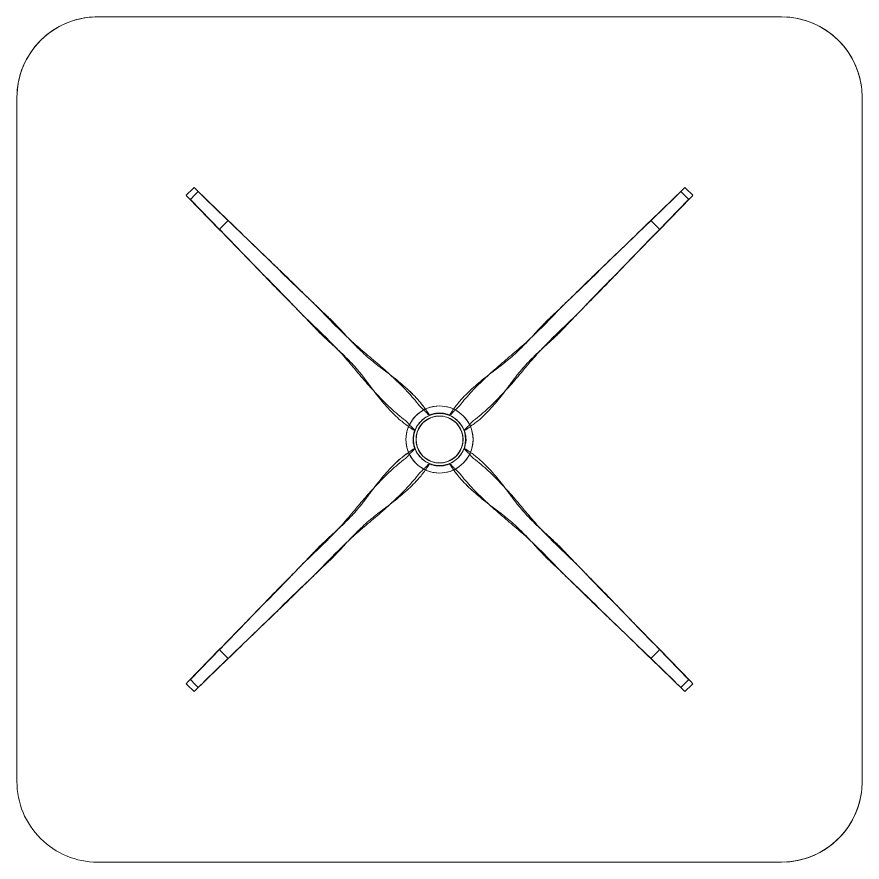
# Model space of a CAD drawing. Header units: inches. Extents: x -326 to 986, y -79 to 1436.
# Drawn here: x 91.11 to 122.61, y 1033.08 to 1064.58 of the extents above; entities that cross this region are included whole.
import ezdxf

# ---------------------------------------------------------------- set-up
doc = ezdxf.new("R2010")
doc.units = ezdxf.units.IN
doc.header["$LTSCALE"] = 48
doc.header["$MEASUREMENT"] = 0
doc.layers.add('I-FURN', color=47, linetype='Continuous', lineweight=9)

# ---------------------------------------------------------------- blocks, each defined once
blk = doc.blocks.new('HighTower_FourResting_Square - 20_-7059578-Level XX  POWER _ SIGNAL NEW')
at = {"layer": 'I-FURN'}
for p, q in [((18.189, 19.473), (-7.311, 19.473)), ((-7.311, 19.473), (18.189, 19.473)), ((-10.311, 16.473), (-10.311, -9.027)), ((-10.311, -9.027), (-10.311, 16.473)), ((21.189, -9.027), (21.189, 16.473)), ((21.189, 16.473), (21.189, -9.027)), ((-3.709, 13.118), (-3.63, 13.042)), ((-3.63, 13.042), (-2.434, 11.888)), ((13.312, 11.888), (14.509, 13.042)), ((14.509, 13.042), (14.588, 13.118)), ((-3.927, 12.744), (-4.003, 12.823)), ((-2.769, 11.551), (-3.927, 12.744)), ((14.805, 12.744), (13.648, 11.551)), ((14.882, 12.823), (14.805, 12.744)), ((5.054, 4.626), (5.066, 4.635)), ((5.812, 4.635), (5.825, 4.626)), ((4.521, 4.071), (4.513, 4.058)), ((6.366, 4.058), (6.358, 4.071)), ((4.521, 3.374), (4.513, 3.387)), ((6.366, 3.387), (6.358, 3.374)), ((5.054, 2.82), (5.066, 2.811)), ((5.813, 2.811), (5.825, 2.82)), ((-3.927, -5.299), (-2.769, -4.105)), ((13.648, -4.105), (14.805, -5.299)), ((-2.434, -4.442), (-3.63, -5.597)), ((14.509, -5.597), (13.312, -4.442)), ((-4.003, -5.377), (-3.927, -5.299)), ((14.805, -5.299), (14.882, -5.377)), ((-3.63, -5.597), (-3.709, -5.673)), ((14.588, -5.673), (14.509, -5.597)), ((-7.311, -12.027), (18.189, -12.027)), ((18.189, -12.027), (-7.311, -12.027))]:
    blk.add_line(p, q, dxfattribs=at)
at = {"layer": 'I-FURN', "flags": 128}
for points in [[(-3.551, 12.961), (-3.63, 13.04), (-3.709, 13.118)], [(14.588, 13.118), (14.509, 13.04), (14.43, 12.961)], [(-4.003, 12.823), (-3.924, 12.744), (-3.845, 12.666)], [(14.724, 12.666), (14.803, 12.744), (14.882, 12.823)], [(-3.845, -5.22), (-3.924, -5.299), (-4.003, -5.377)], [(14.882, -5.377), (14.803, -5.299), (14.724, -5.22)], [(-3.709, -5.673), (-3.63, -5.594), (-3.551, -5.515)], [(14.43, -5.515), (14.509, -5.594), (14.588, -5.673)]]:
    blk.add_lwpolyline(points, dxfattribs=at)
at = {"layer": 'I-FURN'}
for centre, radius, start, end in [((-7.311, 16.473), 3, 90, 180), ((-7.311, 16.473), 3, 90, 150), ((18.189, 16.473), 3, 360, 90), ((18.189, 16.473), 3, 360, 90), ((-7.311, 16.473), 3, 150, 165), ((-7.311, 16.473), 3, 165, 180), ((5.439, 3.723), 13.114, 134.237, 136.0565), ((5.439, 3.723), 12.891, 134.222, 136.0741), ((5.439, 3.723), 12.891, 43.9259, 45.778), ((5.439, 3.723), 13.114, 43.9435, 45.763), ((5.439, 3.723), 11.342, 135.1585, 136.3306), ((5.439, 3.723), 11.342, 133.9866, 135.1585), ((5.439, 3.723), 11.342, 43.6694, 46.0134), ((5.439, 3.723), 1.25, 90, 234), ((5.439, 3.723), 1.25, 90, 162), ((5.439, 3.723), 1.25, 54, 90), ((5.439, 3.723), 1.25, 270, 90), ((5.439, 3.723), 1.25, 18, 54), ((5.439, 3.723), 0.973, 90, 162), ((5.439, 3.723), 0.875, 90, 198), ((5.439, 3.723), 0.875, 126, 198), ((5.439, 3.723), 0.875, 90, 162), ((5.439, 3.723), 0.875, 126, 162), ((5.439, 3.723), 0.875, 90, 126), ((5.439, 3.723), 0.875, 90, 126), ((5.439, 3.723), 0.973, 54, 90), ((5.439, 3.723), 0.875, 54, 90), ((5.439, 3.723), 0.875, 18, 90), ((5.439, 3.723), 0.875, 18, 90), ((5.439, 3.723), 0.875, 270, 90), ((5.439, 3.723), 0.875, 342, 54), ((5.439, 3.723), 0.973, 18, 54), ((5.439, 3.723), 1.25, 162, 234), ((5.439, 3.723), 1.25, 342, 18), ((5.439, 3.723), 0.973, 162, 198), ((5.439, 3.723), 0.875, 162, 198), ((5.439, 3.723), 0.875, 162, 198), ((5.439, 3.723), 0.875, 342, 18), ((5.439, 3.723), 0.875, 342, 18), ((5.439, 3.723), 0.973, 342, 18), ((5.439, 3.723), 0.973, 198, 234), ((5.439, 3.723), 0.875, 198, 234), ((5.439, 3.723), 0.875, 198, 234), ((5.439, 3.723), 0.875, 198, 234), ((5.439, 3.723), 0.875, 198, 234), ((5.439, 3.723), 0.875, 270, 342), ((5.439, 3.723), 1.25, 270, 342), ((5.439, 3.723), 0.875, 306, 342), ((5.439, 3.723), 0.875, 306, 342), ((5.439, 3.723), 0.973, 306, 342), ((5.439, 3.723), 0.973, 234, 270), ((5.439, 3.723), 0.875, 234, 270), ((5.439, 3.723), 0.875, 234, 270), ((5.439, 3.723), 0.875, 234, 270), ((5.439, 3.723), 0.875, 234, 270), ((5.439, 3.723), 0.875, 270, 306), ((5.439, 3.723), 0.875, 270, 306), ((5.439, 3.723), 0.973, 270, 306), ((5.439, 3.723), 1.25, 234, 270), ((5.439, 3.723), 1.25, 234, 270), ((5.439, 3.723), 11.342, 223.6699, 226.0134), ((5.439, 3.723), 11.342, 313.9866, 316.3301), ((5.439, 3.723), 12.891, 223.926, 225.7779), ((5.439, 3.723), 12.891, 314.2221, 316.074), ((5.439, 3.723), 13.114, 223.9434, 225.7632), ((5.439, 3.723), 13.114, 314.2368, 316.0566), ((-7.311, -9.027), 3, 180, 270), ((-7.311, -9.027), 3, 180, 270), ((18.189, -9.027), 3, 270, 360), ((18.189, -9.027), 3, 270, 360)]:
    blk.add_arc(centre, radius, start, end, dxfattribs=at)
for points, knots in [([(4.697, 4.976), (4.551, 5.163), (4.239, 5.524), (3.727, 6.029), (3.277, 6.428), (2.911, 6.741), (2.634, 6.973), (2.361, 7.208), (2.006, 7.529), (1.578, 7.947), (1.164, 8.378), (0.872, 8.677), (0.703, 8.846), (0.573, 8.97), (0.443, 9.093), (0.27, 9.259), (-0.032, 9.549), (-0.461, 9.965), (-0.973, 10.467), (-1.66, 11.132), (-2.524, 11.96), (-3.21, 12.626), (-3.551, 12.961)], [0, 0, 0, 0, 0.0625, 0.125, 0.1875, 0.21875, 0.25, 0.28125, 0.3125, 0.375, 0.4375, 0.46875, 0.484375, 0.5, 0.515625, 0.53125, 0.5625, 0.625, 0.6875, 0.75, 0.875, 1, 1, 1, 1]), ([(14.43, 12.961), (14.089, 12.626), (13.403, 11.96), (12.539, 11.132), (11.852, 10.467), (11.34, 9.965), (10.911, 9.549), (10.609, 9.259), (10.436, 9.093), (10.306, 8.97), (10.176, 8.846), (10.007, 8.677), (9.715, 8.378), (9.301, 7.947), (8.873, 7.529), (8.518, 7.208), (8.244, 6.973), (7.968, 6.741), (7.602, 6.428), (7.152, 6.029), (6.64, 5.524), (6.327, 5.163), (6.182, 4.976)], [0, 0, 0, 0, 0.125, 0.25, 0.3125, 0.375, 0.4375, 0.46875, 0.484375, 0.5, 0.515625, 0.53125, 0.5625, 0.625, 0.6875, 0.71875, 0.75, 0.78125, 0.8125, 0.875, 0.9375, 1, 1, 1, 1]), ([(-3.845, 12.666), (-3.509, 12.325), (-2.84, 11.64), (-2.011, 10.778), (-1.343, 10.092), (-0.839, 9.581), (-0.421, 9.153), (-0.13, 8.851), (0.035, 8.678), (0.159, 8.548), (0.284, 8.419), (0.453, 8.25), (0.754, 7.959), (1.188, 7.548), (1.607, 7.121), (1.929, 6.765), (2.163, 6.491), (2.394, 6.212), (2.706, 5.845), (3.106, 5.393), (3.614, 4.882), (3.977, 4.574), (4.167, 4.431)], [0, 0, 0, 0, 0.125, 0.25, 0.3125, 0.375, 0.4375, 0.46875, 0.484375, 0.5, 0.515625, 0.53125, 0.5625, 0.625, 0.6875, 0.71875, 0.75, 0.78125, 0.8125, 0.875, 0.9375, 1, 1, 1, 1]), ([(6.712, 4.431), (6.901, 4.574), (7.265, 4.882), (7.773, 5.393), (8.172, 5.845), (8.485, 6.212), (8.716, 6.491), (8.95, 6.765), (9.272, 7.121), (9.691, 7.548), (10.124, 7.959), (10.426, 8.25), (10.595, 8.419), (10.72, 8.548), (10.843, 8.678), (11.009, 8.851), (11.3, 9.153), (11.718, 9.581), (12.221, 10.092), (12.889, 10.778), (13.719, 11.64), (14.388, 12.325), (14.724, 12.666)], [0, 0, 0, 0, 0.0625, 0.125, 0.1875, 0.21875, 0.25, 0.28125, 0.3125, 0.375, 0.4375, 0.46875, 0.484375, 0.5, 0.515625, 0.53125, 0.5625, 0.625, 0.6875, 0.75, 0.875, 1, 1, 1, 1]), ([(-2.434, 11.888), (-2.124, 11.583), (-1.656, 11.129), (-1.03, 10.526), (-0.558, 10.076), (-0.09, 9.622), (0.297, 9.241), (0.609, 8.938), (0.843, 8.711), (1.04, 8.524), (1.197, 8.374), (1.317, 8.262), (1.434, 8.149), (1.586, 7.994), (1.771, 7.795), (1.991, 7.554), (2.288, 7.237), (2.599, 6.933), (2.89, 6.685), (3.061, 6.548), (3.192, 6.448), (3.324, 6.348), (3.5, 6.215), (3.806, 5.978), (4.23, 5.625), (4.639, 5.216), (4.859, 4.938), (4.939, 4.826)], [0, 0, 0, 0, 0.125, 0.1875, 0.25, 0.3125, 0.375, 0.40625, 0.4375, 0.46875, 0.484375, 0.5, 0.515625, 0.53125, 0.5625, 0.59375, 0.625, 0.6875, 0.71875, 0.734375, 0.75, 0.765625, 0.78125, 0.8125, 0.875, 0.9375, 0.9775871, 0.9775871, 0.9775871, 0.9775871]), ([(5.94, 4.826), (6.019, 4.938), (6.24, 5.216), (6.648, 5.625), (7.073, 5.978), (7.379, 6.215), (7.555, 6.348), (7.687, 6.448), (7.818, 6.548), (7.989, 6.685), (8.279, 6.933), (8.59, 7.237), (8.888, 7.554), (9.108, 7.795), (9.293, 7.994), (9.445, 8.149), (9.562, 8.262), (9.681, 8.374), (9.839, 8.524), (10.035, 8.711), (10.27, 8.938), (10.581, 9.241), (10.969, 9.622), (11.437, 10.076), (11.908, 10.526), (12.535, 11.129), (13.003, 11.583), (13.312, 11.888)], [0.0224129, 0.0224129, 0.0224129, 0.0224129, 0.0625, 0.125, 0.1875, 0.21875, 0.234375, 0.25, 0.265625, 0.28125, 0.3125, 0.375, 0.40625, 0.4375, 0.46875, 0.484375, 0.5, 0.515625, 0.53125, 0.5625, 0.59375, 0.625, 0.6875, 0.75, 0.8125, 0.875, 1, 1, 1, 1]), ([(-0.949, 9.678), (-1.101, 9.834), (-1.402, 10.148), (-2.007, 10.774), (-2.463, 11.241), (-2.769, 11.551)], [0.75, 0.75, 0.75, 0.75, 0.8125, 0.875, 1, 1, 1, 1]), ([(13.648, 11.551), (13.342, 11.241), (12.886, 10.774), (12.281, 10.148), (11.829, 9.677), (11.373, 9.21), (10.99, 8.823), (10.686, 8.512), (10.459, 8.278), (10.27, 8.081), (10.139, 7.943), (10.064, 7.864), (10.008, 7.805), (9.951, 7.746), (9.875, 7.668), (9.738, 7.536), (9.537, 7.352), (9.295, 7.133), (8.975, 6.838), (8.67, 6.527), (8.422, 6.236), (8.286, 6.063), (8.186, 5.931), (8.087, 5.797), (7.954, 5.62), (7.719, 5.311), (7.366, 4.883), (6.956, 4.478), (6.679, 4.263), (6.569, 4.188)], [0, 0, 0, 0, 0.125, 0.1875, 0.25, 0.3125, 0.375, 0.40625, 0.4375, 0.46875, 0.484375, 0.4921875, 0.5, 0.5078125, 0.515625, 0.53125, 0.5625, 0.59375, 0.625, 0.6875, 0.71875, 0.734375, 0.75, 0.765625, 0.78125, 0.8125, 0.875, 0.9375, 0.9764675, 0.9764675, 0.9764675, 0.9764675]), ([(2.676, 5.953), (2.649, 5.99), (2.587, 6.07), (2.457, 6.236), (2.209, 6.527), (1.904, 6.838), (1.584, 7.133), (1.341, 7.352), (1.141, 7.536), (1.004, 7.668), (0.927, 7.746), (0.871, 7.805), (0.815, 7.864), (0.74, 7.943), (0.609, 8.081), (0.42, 8.278), (0.193, 8.512), (-0.112, 8.823), (-0.494, 9.21), (-0.798, 9.521), (-0.949, 9.678)], [0.2525898, 0.2525898, 0.2525898, 0.2525898, 0.265625, 0.28125, 0.3125, 0.375, 0.40625, 0.4375, 0.46875, 0.484375, 0.4921875, 0.5, 0.5078125, 0.515625, 0.53125, 0.5625, 0.59375, 0.625, 0.6875, 0.75, 0.75, 0.75, 0.75]), ([(4.31, 4.188), (4.2, 4.263), (3.922, 4.478), (3.513, 4.883), (3.16, 5.311), (2.924, 5.62), (2.792, 5.797), (2.726, 5.886), (2.693, 5.931)], [0.0235325, 0.0235325, 0.0235325, 0.0235325, 0.0625, 0.125, 0.1875, 0.21875, 0.234375, 0.25, 0.25, 0.25, 0.25]), ([(4.886, 4.793), (4.873, 4.805), (4.845, 4.833), (4.783, 4.892), (4.732, 4.942), (4.697, 4.976)], [0.6096405, 0.6096405, 0.6096405, 0.6096405, 0.7, 0.8, 1, 1, 1, 1]), ([(4.963, 4.717), (4.958, 4.722), (4.948, 4.732), (4.93, 4.749), (4.911, 4.768), (4.897, 4.782), (4.89, 4.789)], [0.4088097, 0.4088097, 0.4088097, 0.4088097, 0.45, 0.5, 0.55, 0.6, 0.6, 0.6, 0.6]), ([(6.182, 4.976), (6.146, 4.942), (6.095, 4.892), (6.034, 4.833), (6.006, 4.805), (5.993, 4.793)], [0, 0, 0, 0, 0.2, 0.3, 0.3903595, 0.3903595, 0.3903595, 0.3903595]), ([(4.167, 4.431), (4.201, 4.396), (4.251, 4.345), (4.31, 4.283), (4.337, 4.256), (4.349, 4.244)], [0, 0, 0, 0, 0.2, 0.3, 0.3848505, 0.3848505, 0.3848505, 0.3848505]), ([(5.022, 4.659), (5.015, 4.666), (5.002, 4.679), (4.982, 4.698), (4.971, 4.709), (4.966, 4.714)], [0.2, 0.2, 0.2, 0.2, 0.3, 0.35, 0.4, 0.4, 0.4, 0.4]), ([(5.913, 4.714), (5.907, 4.709), (5.897, 4.698), (5.877, 4.679), (5.863, 4.665), (5.857, 4.659)], [0.6, 0.6, 0.6, 0.6, 0.65, 0.7, 0.8, 0.8, 0.8, 0.8]), ([(6.53, 4.244), (6.541, 4.256), (6.568, 4.283), (6.628, 4.345), (6.678, 4.396), (6.712, 4.431)], [0.6151495, 0.6151495, 0.6151495, 0.6151495, 0.7, 0.8, 1, 1, 1, 1]), ([(4.356, 4.237), (4.37, 4.223), (4.389, 4.203), (4.414, 4.178), (4.425, 4.166), (4.431, 4.161)], [0.4, 0.4, 0.4, 0.4, 0.5, 0.55, 0.6, 0.6, 0.6, 0.6]), ([(4.431, 4.161), (4.437, 4.155), (4.447, 4.144), (4.467, 4.124), (4.497, 4.094), (4.514, 4.078), (4.521, 4.071)], [0.6, 0.6, 0.6, 0.6, 0.65, 0.7, 0.8, 1, 1, 1, 1]), ([(6.391, 4.104), (6.399, 4.111), (6.412, 4.124), (6.431, 4.144), (6.442, 4.155), (6.448, 4.161)], [0.2, 0.2, 0.2, 0.2, 0.3, 0.35, 0.4, 0.4, 0.4, 0.4]), ([(6.448, 4.161), (6.453, 4.166), (6.465, 4.178), (6.489, 4.203), (6.509, 4.223), (6.523, 4.237)], [0.4, 0.4, 0.4, 0.4, 0.45, 0.5, 0.6, 0.6, 0.6, 0.6]), ([(2.693, 1.515), (2.726, 1.559), (2.792, 1.649), (2.924, 1.826), (3.16, 2.135), (3.514, 2.561), (3.92, 2.973), (4.203, 3.175), (4.313, 3.251)], [0.75, 0.75, 0.75, 0.75, 0.765625, 0.78125, 0.8125, 0.875, 0.9375, 0.9764687, 0.9764687, 0.9764687, 0.9764687]), ([(4.349, 3.202), (4.337, 3.19), (4.31, 3.162), (4.251, 3.101), (4.201, 3.05), (4.167, 3.015)], [0.6151384, 0.6151384, 0.6151384, 0.6151384, 0.7, 0.8, 1, 1, 1, 1]), ([(4.488, 3.342), (4.48, 3.334), (4.467, 3.321), (4.448, 3.301), (4.431, 3.285), (4.414, 3.268), (4.39, 3.243), (4.37, 3.222), (4.356, 3.208)], [0.2, 0.2, 0.2, 0.2, 0.3, 0.35, 0.4, 0.45, 0.5, 0.6, 0.6, 0.6, 0.6]), ([(6.448, 3.285), (6.442, 3.29), (6.431, 3.301), (6.411, 3.321), (6.381, 3.351), (6.364, 3.367), (6.358, 3.374)], [0.6, 0.6, 0.6, 0.6, 0.65, 0.7, 0.8, 1, 1, 1, 1]), ([(6.523, 3.208), (6.509, 3.222), (6.489, 3.243), (6.465, 3.268), (6.453, 3.279), (6.448, 3.285)], [0.4, 0.4, 0.4, 0.4, 0.5, 0.55, 0.6, 0.6, 0.6, 0.6]), ([(6.712, 3.015), (6.678, 3.05), (6.628, 3.101), (6.568, 3.162), (6.541, 3.19), (6.529, 3.202)], [0, 0, 0, 0, 0.2, 0.3, 0.3848616, 0.3848616, 0.3848616, 0.3848616]), ([(6.569, 3.258), (6.679, 3.182), (6.956, 2.968), (7.366, 2.563), (7.719, 2.135), (7.954, 1.826), (8.087, 1.649), (8.186, 1.515), (8.286, 1.382), (8.422, 1.21), (8.67, 0.918), (8.975, 0.608), (9.295, 0.312), (9.537, 0.094), (9.738, -0.09), (9.875, -0.222), (9.951, -0.3), (10.008, -0.359), (10.064, -0.418), (10.139, -0.497), (10.27, -0.635), (10.459, -0.832), (10.686, -1.066), (10.99, -1.377), (11.373, -1.764), (11.829, -2.231), (12.281, -2.702), (12.886, -3.328), (13.342, -3.796), (13.648, -4.105)], [0.0235313, 0.0235313, 0.0235313, 0.0235313, 0.0625, 0.125, 0.1875, 0.21875, 0.234375, 0.25, 0.265625, 0.28125, 0.3125, 0.375, 0.40625, 0.4375, 0.46875, 0.484375, 0.4921875, 0.5, 0.5078125, 0.515625, 0.53125, 0.5625, 0.59375, 0.625, 0.6875, 0.75, 0.8125, 0.875, 1, 1, 1, 1]), ([(4.167, 3.015), (3.978, 2.872), (3.614, 2.563), (3.106, 2.052), (2.706, 1.601), (2.394, 1.233), (2.163, 0.955), (1.929, 0.68), (1.607, 0.325), (1.188, -0.102), (0.754, -0.514), (0.453, -0.804), (0.284, -0.973), (0.159, -1.102), (0.036, -1.233), (-0.13, -1.405), (-0.421, -1.707), (-0.839, -2.135), (-1.342, -2.647), (-2.01, -3.332), (-2.84, -4.195), (-3.509, -4.879), (-3.845, -5.22)], [0, 0, 0, 0, 0.0625, 0.125, 0.1875, 0.21875, 0.25, 0.28125, 0.3125, 0.375, 0.4375, 0.46875, 0.484375, 0.5, 0.515625, 0.53125, 0.5625, 0.625, 0.6875, 0.75, 0.875, 1, 1, 1, 1]), ([(14.724, -5.22), (14.388, -4.879), (13.719, -4.195), (12.889, -3.332), (12.221, -2.647), (11.718, -2.135), (11.3, -1.707), (11.009, -1.405), (10.843, -1.233), (10.72, -1.102), (10.595, -0.973), (10.425, -0.804), (10.124, -0.514), (9.691, -0.102), (9.272, 0.325), (8.95, 0.68), (8.716, 0.955), (8.485, 1.233), (8.172, 1.601), (7.773, 2.052), (7.265, 2.563), (6.901, 2.872), (6.712, 3.015)], [0, 0, 0, 0, 0.125, 0.25, 0.3125, 0.375, 0.4375, 0.46875, 0.484375, 0.5, 0.515625, 0.53125, 0.5625, 0.625, 0.6875, 0.71875, 0.75, 0.78125, 0.8125, 0.875, 0.9375, 1, 1, 1, 1]), ([(4.939, 2.62), (4.859, 2.508), (4.639, 2.23), (4.23, 1.821), (3.806, 1.468), (3.5, 1.231), (3.324, 1.098), (3.192, 0.998), (3.061, 0.898), (2.89, 0.761), (2.599, 0.513), (2.288, 0.209), (1.991, -0.108), (1.771, -0.349), (1.586, -0.548), (1.434, -0.703), (1.317, -0.817), (1.197, -0.928), (1.04, -1.078), (0.843, -1.266), (0.609, -1.492), (0.297, -1.795), (-0.09, -2.176), (-0.558, -2.63), (-1.029, -3.08), (-1.656, -3.683), (-2.124, -4.137), (-2.434, -4.442)], [0.0224157, 0.0224157, 0.0224157, 0.0224157, 0.0625, 0.125, 0.1875, 0.21875, 0.234375, 0.25, 0.265625, 0.28125, 0.3125, 0.375, 0.40625, 0.4375, 0.46875, 0.484375, 0.5, 0.515625, 0.53125, 0.5625, 0.59375, 0.625, 0.6875, 0.75, 0.8125, 0.875, 1, 1, 1, 1]), ([(4.697, 2.47), (4.732, 2.504), (4.783, 2.554), (4.845, 2.613), (4.873, 2.641), (4.886, 2.653)], [0, 0, 0, 0, 0.2, 0.3, 0.3902155, 0.3902155, 0.3902155, 0.3902155]), ([(4.89, 2.657), (4.897, 2.664), (4.91, 2.678), (4.93, 2.697), (4.948, 2.714), (4.958, 2.724), (4.963, 2.729)], [0.4, 0.4, 0.4, 0.4, 0.45, 0.5, 0.55, 0.5917722, 0.5917722, 0.5917722, 0.5917722]), ([(4.966, 2.732), (4.971, 2.737), (4.982, 2.748), (5.002, 2.767), (5.031, 2.797), (5.047, 2.813), (5.054, 2.82)], [0.6, 0.6, 0.6, 0.6, 0.65, 0.7, 0.8, 1, 1, 1, 1]), ([(5.857, 2.787), (5.864, 2.78), (5.877, 2.767), (5.897, 2.748), (5.908, 2.737), (5.913, 2.732)], [0.2, 0.2, 0.2, 0.2, 0.3, 0.35, 0.4, 0.4, 0.4, 0.4]), ([(13.312, -4.442), (13.003, -4.137), (12.535, -3.683), (11.908, -3.08), (11.437, -2.63), (10.969, -2.176), (10.581, -1.795), (10.27, -1.492), (10.035, -1.266), (9.839, -1.078), (9.681, -0.928), (9.562, -0.817), (9.445, -0.703), (9.293, -0.548), (9.108, -0.349), (8.888, -0.108), (8.59, 0.209), (8.279, 0.513), (7.989, 0.761), (7.818, 0.898), (7.687, 0.998), (7.555, 1.098), (7.379, 1.231), (7.073, 1.468), (6.649, 1.821), (6.24, 2.23), (6.019, 2.508), (5.94, 2.62)], [0, 0, 0, 0, 0.125, 0.1875, 0.25, 0.3125, 0.375, 0.40625, 0.4375, 0.46875, 0.484375, 0.5, 0.515625, 0.53125, 0.5625, 0.59375, 0.625, 0.6875, 0.71875, 0.734375, 0.75, 0.765625, 0.78125, 0.8125, 0.875, 0.9375, 0.9775843, 0.9775843, 0.9775843, 0.9775843]), ([(5.993, 2.653), (6.006, 2.641), (6.034, 2.613), (6.096, 2.554), (6.147, 2.504), (6.182, 2.47)], [0.6097845, 0.6097845, 0.6097845, 0.6097845, 0.7, 0.8, 1, 1, 1, 1]), ([(-3.551, -5.515), (-3.21, -5.18), (-2.524, -4.514), (-1.66, -3.687), (-0.974, -3.021), (-0.461, -2.519), (-0.032, -2.103), (0.27, -1.813), (0.443, -1.648), (0.573, -1.524), (0.702, -1.4), (0.872, -1.231), (1.164, -0.932), (1.578, -0.501), (2.006, -0.083), (2.361, 0.238), (2.634, 0.473), (2.911, 0.705), (3.277, 1.017), (3.727, 1.417), (4.239, 1.922), (4.551, 2.283), (4.697, 2.47)], [0, 0, 0, 0, 0.125, 0.25, 0.3125, 0.375, 0.4375, 0.46875, 0.484375, 0.5, 0.515625, 0.53125, 0.5625, 0.625, 0.6875, 0.71875, 0.75, 0.78125, 0.8125, 0.875, 0.9375, 1, 1, 1, 1]), ([(6.182, 2.47), (6.328, 2.283), (6.64, 1.922), (7.152, 1.417), (7.602, 1.017), (7.968, 0.705), (8.245, 0.473), (8.518, 0.238), (8.873, -0.083), (9.301, -0.501), (9.715, -0.932), (10.007, -1.231), (10.176, -1.4), (10.306, -1.524), (10.436, -1.648), (10.609, -1.813), (10.911, -2.103), (11.34, -2.519), (11.852, -3.021), (12.539, -3.687), (13.403, -4.514), (14.089, -5.18), (14.43, -5.515)], [0, 0, 0, 0, 0.0625, 0.125, 0.1875, 0.21875, 0.25, 0.28125, 0.3125, 0.375, 0.4375, 0.46875, 0.484375, 0.5, 0.515625, 0.53125, 0.5625, 0.625, 0.6875, 0.75, 0.875, 1, 1, 1, 1]), ([(0.871, -0.359), (0.89, -0.339), (0.927, -0.3), (1.004, -0.222), (1.141, -0.09), (1.341, 0.094), (1.584, 0.312), (1.904, 0.608), (2.209, 0.918), (2.457, 1.21), (2.588, 1.375), (2.649, 1.456), (2.676, 1.493)], [0.5, 0.5, 0.5, 0.5, 0.5078125, 0.515625, 0.53125, 0.5625, 0.59375, 0.625, 0.6875, 0.71875, 0.734375, 0.7473994, 0.7473994, 0.7473994, 0.7473994]), ([(-2.769, -4.105), (-2.463, -3.796), (-2.007, -3.328), (-1.402, -2.702), (-0.95, -2.231), (-0.494, -1.764), (-0.112, -1.377), (0.193, -1.066), (0.42, -0.832), (0.609, -0.635), (0.74, -0.497), (0.815, -0.418), (0.852, -0.379), (0.871, -0.359)], [0, 0, 0, 0, 0.125, 0.1875, 0.25, 0.3125, 0.375, 0.40625, 0.4375, 0.46875, 0.484375, 0.4921875, 0.5, 0.5, 0.5, 0.5])]:
    blk.add_open_spline(points, degree=3, knots=knots, dxfattribs=at)
for points in [[(2.693, 5.931), (2.687, 5.938), (2.682, 5.945), (2.676, 5.953)], [(4.939, 4.826), (4.984, 4.763), (5.026, 4.699), (5.066, 4.635)], [(5.812, 4.635), (5.853, 4.699), (5.895, 4.763), (5.94, 4.826)], [(5.989, 4.789), (5.982, 4.782), (5.968, 4.768), (5.948, 4.749), (5.93, 4.731), (5.918, 4.72), (5.913, 4.714)], [(4.966, 4.714), (4.965, 4.715), (4.964, 4.716), (4.963, 4.717)], [(5.054, 4.626), (5.047, 4.633), (5.037, 4.644), (5.022, 4.659)], [(5.178, 4.671), (5.136, 4.659), (5.094, 4.644), (5.054, 4.626)], [(5.066, 4.635), (5.125, 4.659), (5.248, 4.697), (5.375, 4.709), (5.439, 4.709)], [(5.439, 4.707), (5.395, 4.707), (5.307, 4.701), (5.221, 4.683), (5.178, 4.671)], [(5.439, 4.709), (5.503, 4.709), (5.567, 4.703), (5.63, 4.69)], [(5.7, 4.671), (5.658, 4.683), (5.572, 4.701), (5.483, 4.707), (5.439, 4.707)], [(5.63, 4.69), (5.692, 4.678), (5.754, 4.659), (5.812, 4.635)], [(5.825, 4.626), (5.784, 4.644), (5.743, 4.659), (5.7, 4.671)], [(5.857, 4.659), (5.842, 4.644), (5.831, 4.633), (5.825, 4.626)], [(4.513, 4.058), (4.444, 4.099), (4.376, 4.142), (4.31, 4.188)], [(6.358, 4.071), (6.364, 4.078), (6.376, 4.089), (6.391, 4.104)], [(6.569, 4.188), (6.502, 4.142), (6.435, 4.099), (6.366, 4.058)], [(4.456, 3.651), (4.452, 3.699), (4.45, 3.747), (4.454, 3.794)], [(4.458, 3.794), (4.455, 3.747), (4.459, 3.7), (4.467, 3.654)], [(4.521, 4.071), (4.486, 3.983), (4.465, 3.889), (4.458, 3.794)], [(4.46, 3.837), (4.462, 3.855), (4.465, 3.873), (4.469, 3.89)], [(4.484, 3.964), (4.489, 3.985), (4.496, 4.006), (4.503, 4.027)], [(6.399, 3.935), (6.389, 3.981), (6.375, 4.027), (6.358, 4.071)], [(6.377, 4.027), (6.384, 4.006), (6.389, 3.985), (6.395, 3.964)], [(6.42, 3.794), (6.417, 3.841), (6.407, 3.888), (6.394, 3.933)], [(6.411, 3.891), (6.414, 3.873), (6.417, 3.855), (6.419, 3.837)], [(6.421, 3.652), (6.424, 3.699), (6.419, 3.746), (6.411, 3.792)], [(6.423, 3.794), (6.427, 3.747), (6.429, 3.698), (6.425, 3.651)], [(4.458, 3.652), (4.462, 3.604), (4.472, 3.558), (4.484, 3.512)], [(4.468, 3.555), (4.465, 3.573), (4.462, 3.591), (4.46, 3.609)], [(4.479, 3.511), (4.49, 3.464), (4.504, 3.419), (4.521, 3.374)], [(4.502, 3.419), (4.495, 3.439), (4.489, 3.46), (4.484, 3.481)], [(6.358, 3.374), (6.375, 3.419), (6.389, 3.464), (6.4, 3.511)], [(6.395, 3.481), (6.39, 3.46), (6.383, 3.439), (6.376, 3.419)], [(6.4, 3.511), (6.41, 3.557), (6.42, 3.604), (6.421, 3.652)], [(6.419, 3.609), (6.417, 3.591), (6.413, 3.573), (6.409, 3.555)], [(4.31, 3.258), (4.376, 3.304), (4.444, 3.347), (4.513, 3.387)], [(4.521, 3.374), (4.514, 3.367), (4.503, 3.357), (4.488, 3.342)], [(6.366, 3.387), (6.435, 3.347), (6.502, 3.304), (6.569, 3.258)], [(5.066, 2.811), (5.026, 2.746), (4.984, 2.683), (4.939, 2.62)], [(4.963, 2.729), (4.964, 2.73), (4.965, 2.731), (4.966, 2.732)], [(5.054, 2.82), (5.094, 2.802), (5.177, 2.772), (5.307, 2.745), (5.395, 2.739), (5.439, 2.739)], [(5.439, 2.736), (5.375, 2.736), (5.248, 2.749), (5.125, 2.787), (5.066, 2.811)], [(5.439, 2.739), (5.483, 2.739), (5.572, 2.745), (5.701, 2.772), (5.785, 2.802), (5.825, 2.82)], [(5.63, 2.755), (5.567, 2.743), (5.503, 2.736), (5.439, 2.736)], [(5.813, 2.811), (5.754, 2.787), (5.692, 2.768), (5.63, 2.755)], [(5.94, 2.62), (5.895, 2.683), (5.853, 2.746), (5.813, 2.811)], [(5.825, 2.82), (5.832, 2.813), (5.842, 2.802), (5.857, 2.787)], [(5.913, 2.732), (5.919, 2.726), (5.93, 2.715), (5.949, 2.697), (5.968, 2.678), (5.982, 2.664), (5.989, 2.657)], [(2.676, 1.493), (2.682, 1.5), (2.687, 1.508), (2.693, 1.515)]]:
    blk.add_open_spline(points, degree=3, dxfattribs=at)
blk = doc.blocks.new('HighTower_FourResting_Square - 20_-V16-Level XX  POWER _ SIGNAL NEW')
at = {"layer": 'I-FURN'}
for p, q in [((18.189, 19.473), (-7.311, 19.473)), ((-7.311, 19.473), (18.189, 19.473)), ((-10.311, 16.473), (-10.311, -9.027)), ((-10.311, -9.027), (-10.311, 16.473)), ((21.189, -9.027), (21.189, 16.473)), ((21.189, 16.473), (21.189, -9.027)), ((-3.709, 13.118), (-3.63, 13.042)), ((-3.63, 13.042), (-2.434, 11.888)), ((13.312, 11.888), (14.509, 13.042)), ((14.509, 13.042), (14.588, 13.118)), ((-3.927, 12.744), (-4.003, 12.823)), ((-2.769, 11.551), (-3.927, 12.744)), ((14.805, 12.744), (13.648, 11.551)), ((14.882, 12.823), (14.805, 12.744)), ((5.054, 4.626), (5.066, 4.635)), ((5.812, 4.635), (5.825, 4.626)), ((4.521, 4.071), (4.513, 4.058)), ((6.366, 4.058), (6.358, 4.071)), ((4.521, 3.374), (4.513, 3.387)), ((6.366, 3.387), (6.358, 3.374)), ((5.054, 2.82), (5.066, 2.811)), ((5.813, 2.811), (5.825, 2.82)), ((-3.927, -5.299), (-2.769, -4.105)), ((13.648, -4.105), (14.805, -5.299)), ((-2.434, -4.442), (-3.63, -5.597)), ((14.509, -5.597), (13.312, -4.442)), ((-4.003, -5.377), (-3.927, -5.299)), ((14.803, -5.299), (14.724, -5.22)), ((14.882, -5.377), (14.803, -5.299)), ((14.805, -5.299), (14.882, -5.377)), ((-3.63, -5.597), (-3.709, -5.673)), ((14.588, -5.673), (14.509, -5.597)), ((-7.311, -12.027), (18.189, -12.027)), ((18.189, -12.027), (-7.311, -12.027))]:
    blk.add_line(p, q, dxfattribs=at)
at = {"layer": 'I-FURN', "flags": 128}
for points in [[(-3.551, 12.961), (-3.63, 13.04), (-3.709, 13.118)], [(14.588, 13.118), (14.509, 13.04), (14.43, 12.961)], [(-4.003, 12.823), (-3.924, 12.744), (-3.845, 12.666)], [(14.724, 12.666), (14.803, 12.744), (14.882, 12.823)], [(-3.845, -5.22), (-3.924, -5.299), (-4.003, -5.377)], [(-3.709, -5.673), (-3.63, -5.594), (-3.551, -5.515)], [(14.43, -5.515), (14.509, -5.594), (14.588, -5.673)]]:
    blk.add_lwpolyline(points, dxfattribs=at)
at = {"layer": 'I-FURN'}
for centre, radius, start, end in [((-7.311, 16.473), 3, 90, 180), ((-7.311, 16.473), 3, 90, 165), ((18.189, 16.473), 3, 360, 90), ((18.189, 16.473), 3, 45, 90), ((18.189, 16.473), 3, 360, 45), ((-7.311, 16.473), 3, 165, 180), ((5.439, 3.723), 13.114, 134.237, 136.0565), ((5.439, 3.723), 12.891, 134.222, 135.148), ((5.439, 3.723), 12.891, 43.9259, 45.778), ((5.439, 3.723), 13.114, 43.9435, 45.763), ((5.439, 3.723), 12.891, 135.148, 136.0741), ((5.439, 3.723), 11.342, 133.9866, 136.3306), ((5.439, 3.723), 11.342, 43.6694, 46.0134), ((5.439, 3.723), 1.25, 126, 270), ((5.439, 3.723), 1.25, 90, 162), ((5.439, 3.723), 1.25, 90, 126), ((5.439, 3.723), 1.25, 270, 90), ((5.439, 3.723), 1.25, 270, 90), ((5.439, 3.723), 0.973, 126, 270), ((5.439, 3.723), 0.875, 90, 234), ((5.439, 3.723), 0.875, 90, 270), ((5.439, 3.723), 0.875, 90, 270), ((5.439, 3.723), 0.875, 90, 270), ((5.439, 3.723), 0.973, 90, 126), ((5.439, 3.723), 0.973, 270, 90), ((5.439, 3.723), 0.875, 306, 90), ((5.439, 3.723), 0.875, 270, 90), ((5.439, 3.723), 0.875, 18, 90), ((5.439, 3.723), 0.875, 270, 90), ((5.439, 3.723), 1.25, 162, 198), ((5.439, 3.723), 0.875, 270, 18), ((5.439, 3.723), 1.25, 198, 234), ((5.439, 3.723), 0.875, 234, 270), ((5.439, 3.723), 0.875, 270, 306), ((5.439, 3.723), 1.25, 234, 270), ((5.439, 3.723), 11.342, 223.6699, 226.0134), ((5.439, 3.723), 11.342, 313.9866, 315.1585), ((5.439, 3.723), 11.342, 315.1585, 316.3301), ((5.439, 3.723), 12.891, 223.926, 225.7779), ((5.439, 3.723), 12.891, 314.2221, 316.074), ((5.439, 3.723), 13.114, 223.9434, 225.7632), ((5.439, 3.723), 13.114, 314.2368, 316.0566), ((-7.311, -9.027), 3, 180, 270), ((-7.311, -9.027), 3, 180, 195), ((18.189, -9.027), 3, 270, 360), ((18.189, -9.027), 3, 315, 360), ((-7.311, -9.027), 3, 195, 210), ((-7.311, -9.027), 3, 210, 270), ((18.189, -9.027), 3, 285, 315), ((18.189, -9.027), 3, 270, 285)]:
    blk.add_arc(centre, radius, start, end, dxfattribs=at)
for points, knots in [([(0.573, 8.97), (0.53, 9.011), (0.443, 9.093), (0.27, 9.259), (-0.032, 9.549), (-0.461, 9.965), (-0.973, 10.467), (-1.66, 11.132), (-2.524, 11.96), (-3.21, 12.626), (-3.551, 12.961)], [0.5, 0.5, 0.5, 0.5, 0.515625, 0.53125, 0.5625, 0.625, 0.6875, 0.75, 0.875, 1, 1, 1, 1]), ([(14.43, 12.961), (14.089, 12.626), (13.403, 11.96), (12.539, 11.132), (11.852, 10.467), (11.34, 9.965), (10.911, 9.549), (10.609, 9.259), (10.436, 9.093), (10.306, 8.97), (10.176, 8.846), (10.007, 8.677), (9.715, 8.378), (9.301, 7.947), (8.873, 7.529), (8.518, 7.208), (8.244, 6.973), (7.968, 6.741), (7.602, 6.428), (7.152, 6.029), (6.64, 5.524), (6.327, 5.163), (6.182, 4.976)], [0, 0, 0, 0, 0.125, 0.25, 0.3125, 0.375, 0.4375, 0.46875, 0.484375, 0.5, 0.515625, 0.53125, 0.5625, 0.625, 0.6875, 0.71875, 0.75, 0.78125, 0.8125, 0.875, 0.9375, 1, 1, 1, 1]), ([(-3.845, 12.666), (-3.509, 12.325), (-2.84, 11.64), (-2.011, 10.778), (-1.343, 10.092), (-0.839, 9.581), (-0.421, 9.153), (-0.13, 8.851), (0.035, 8.678), (0.118, 8.592), (0.159, 8.548)], [0, 0, 0, 0, 0.125, 0.25, 0.3125, 0.375, 0.4375, 0.46875, 0.484375, 0.5, 0.5, 0.5, 0.5]), ([(-2.434, 11.888), (-2.124, 11.583), (-1.656, 11.129), (-1.03, 10.526), (-0.558, 10.076), (-0.09, 9.622), (0.297, 9.241), (0.609, 8.938), (0.843, 8.711), (1.04, 8.524), (1.197, 8.374), (1.277, 8.3), (1.316, 8.262)], [0, 0, 0, 0, 0.125, 0.1875, 0.25, 0.3125, 0.375, 0.40625, 0.4375, 0.46875, 0.484375, 0.5, 0.5, 0.5, 0.5]), ([(11.437, 10.075), (11.594, 10.226), (11.908, 10.526), (12.535, 11.129), (13.003, 11.583), (13.312, 11.888)], [0.75, 0.75, 0.75, 0.75, 0.8125, 0.875, 1, 1, 1, 1]), ([(-0.949, 9.678), (-1.101, 9.834), (-1.402, 10.148), (-2.007, 10.774), (-2.463, 11.241), (-2.769, 11.551)], [0.75, 0.75, 0.75, 0.75, 0.8125, 0.875, 1, 1, 1, 1]), ([(13.648, 11.551), (13.342, 11.241), (12.886, 10.774), (12.281, 10.148), (11.979, 9.834), (11.828, 9.678)], [0, 0, 0, 0, 0.125, 0.1875, 0.25, 0.25, 0.25, 0.25]), ([(8.717, 6.49), (8.794, 6.582), (8.95, 6.765), (9.272, 7.121), (9.691, 7.548), (10.124, 7.959), (10.426, 8.25), (10.595, 8.419), (10.72, 8.548), (10.843, 8.678), (11.009, 8.851), (11.3, 9.153), (11.718, 9.581), (12.221, 10.092), (12.555, 10.435), (12.722, 10.607)], [0.25, 0.25, 0.25, 0.25, 0.28125, 0.3125, 0.375, 0.4375, 0.46875, 0.484375, 0.5, 0.515625, 0.53125, 0.5625, 0.625, 0.6875, 0.75, 0.75, 0.75, 0.75]), ([(7.687, 6.448), (7.731, 6.481), (7.818, 6.548), (7.989, 6.685), (8.279, 6.933), (8.59, 7.237), (8.888, 7.554), (9.108, 7.795), (9.293, 7.994), (9.445, 8.149), (9.562, 8.262), (9.681, 8.374), (9.839, 8.524), (10.035, 8.711), (10.27, 8.938), (10.581, 9.241), (10.969, 9.622), (11.281, 9.924), (11.437, 10.075)], [0.25, 0.25, 0.25, 0.25, 0.265625, 0.28125, 0.3125, 0.375, 0.40625, 0.4375, 0.46875, 0.484375, 0.5, 0.515625, 0.53125, 0.5625, 0.59375, 0.625, 0.6875, 0.75, 0.75, 0.75, 0.75]), ([(2.676, 5.953), (2.649, 5.99), (2.587, 6.07), (2.457, 6.236), (2.209, 6.527), (1.904, 6.838), (1.584, 7.133), (1.341, 7.352), (1.141, 7.536), (1.004, 7.668), (0.927, 7.746), (0.871, 7.805), (0.815, 7.864), (0.74, 7.943), (0.609, 8.081), (0.42, 8.278), (0.193, 8.512), (-0.112, 8.823), (-0.494, 9.21), (-0.798, 9.521), (-0.949, 9.678)], [0.2525898, 0.2525898, 0.2525898, 0.2525898, 0.265625, 0.28125, 0.3125, 0.375, 0.40625, 0.4375, 0.46875, 0.484375, 0.4921875, 0.5, 0.5078125, 0.515625, 0.53125, 0.5625, 0.59375, 0.625, 0.6875, 0.75, 0.75, 0.75, 0.75]), ([(11.828, 9.678), (11.677, 9.521), (11.373, 9.21), (10.99, 8.823), (10.686, 8.512), (10.459, 8.278), (10.27, 8.081), (10.139, 7.943), (10.064, 7.864), (10.008, 7.805), (9.951, 7.746), (9.875, 7.668), (9.738, 7.536), (9.537, 7.352), (9.295, 7.133), (8.975, 6.838), (8.67, 6.527), (8.422, 6.236), (8.286, 6.063), (8.186, 5.931), (8.087, 5.797), (7.954, 5.62), (7.719, 5.31), (7.365, 4.885), (6.959, 4.472), (6.675, 4.271), (6.565, 4.195)], [0.25, 0.25, 0.25, 0.25, 0.3125, 0.375, 0.40625, 0.4375, 0.46875, 0.484375, 0.4921875, 0.5, 0.5078125, 0.515625, 0.53125, 0.5625, 0.59375, 0.625, 0.6875, 0.71875, 0.734375, 0.75, 0.765625, 0.78125, 0.8125, 0.875, 0.9375, 0.9764675, 0.9764675, 0.9764675, 0.9764675]), ([(4.697, 4.976), (4.551, 5.163), (4.239, 5.524), (3.727, 6.029), (3.277, 6.428), (2.911, 6.741), (2.634, 6.973), (2.361, 7.208), (2.006, 7.529), (1.578, 7.947), (1.164, 8.378), (0.872, 8.677), (0.703, 8.846), (0.616, 8.929), (0.573, 8.97)], [0, 0, 0, 0, 0.0625, 0.125, 0.1875, 0.21875, 0.25, 0.28125, 0.3125, 0.375, 0.4375, 0.46875, 0.484375, 0.5, 0.5, 0.5, 0.5]), ([(0.159, 8.548), (0.201, 8.505), (0.284, 8.419), (0.453, 8.25), (0.754, 7.959), (1.188, 7.548), (1.607, 7.121), (1.929, 6.765), (2.085, 6.582), (2.162, 6.49)], [0.5, 0.5, 0.5, 0.5, 0.515625, 0.53125, 0.5625, 0.625, 0.6875, 0.71875, 0.75, 0.75, 0.75, 0.75]), ([(1.316, 8.262), (1.356, 8.225), (1.434, 8.149), (1.586, 7.994), (1.771, 7.795), (1.991, 7.554), (2.288, 7.237), (2.599, 6.933), (2.89, 6.685), (3.061, 6.548), (3.192, 6.448), (3.324, 6.348), (3.5, 6.215), (3.806, 5.978), (4.229, 5.624), (4.644, 5.218), (4.853, 4.935), (4.933, 4.823)], [0.5, 0.5, 0.5, 0.5, 0.515625, 0.53125, 0.5625, 0.59375, 0.625, 0.6875, 0.71875, 0.734375, 0.75, 0.765625, 0.78125, 0.8125, 0.875, 0.9375, 0.9775871, 0.9775871, 0.9775871, 0.9775871]), ([(2.162, 6.49), (2.24, 6.398), (2.394, 6.212), (2.706, 5.845), (3.106, 5.393), (3.614, 4.882), (3.977, 4.574), (4.167, 4.431)], [0.75, 0.75, 0.75, 0.75, 0.78125, 0.8125, 0.875, 0.9375, 1, 1, 1, 1]), ([(5.94, 4.826), (6.019, 4.938), (6.24, 5.216), (6.648, 5.625), (7.073, 5.978), (7.379, 6.215), (7.555, 6.348), (7.643, 6.415), (7.687, 6.448)], [0.0224129, 0.0224129, 0.0224129, 0.0224129, 0.0625, 0.125, 0.1875, 0.21875, 0.234375, 0.25, 0.25, 0.25, 0.25]), ([(6.712, 4.431), (6.901, 4.574), (7.265, 4.882), (7.773, 5.393), (8.172, 5.845), (8.485, 6.212), (8.639, 6.398), (8.717, 6.49)], [0, 0, 0, 0, 0.0625, 0.125, 0.1875, 0.21875, 0.25, 0.25, 0.25, 0.25]), ([(4.31, 4.188), (4.2, 4.263), (3.922, 4.478), (3.513, 4.883), (3.16, 5.311), (2.924, 5.62), (2.792, 5.797), (2.726, 5.886), (2.693, 5.931)], [0.0235325, 0.0235325, 0.0235325, 0.0235325, 0.0625, 0.125, 0.1875, 0.21875, 0.234375, 0.25, 0.25, 0.25, 0.25]), ([(4.886, 4.793), (4.873, 4.805), (4.845, 4.833), (4.815, 4.861), (4.799, 4.877)], [0.6096405, 0.6096405, 0.6096405, 0.6096405, 0.7, 0.8, 0.8, 0.8, 0.8]), ([(4.963, 4.717), (4.958, 4.722), (4.948, 4.732), (4.93, 4.749), (4.911, 4.768), (4.897, 4.782), (4.89, 4.789)], [0.4088097, 0.4088097, 0.4088097, 0.4088097, 0.45, 0.5, 0.55, 0.6, 0.6, 0.6, 0.6]), ([(5.989, 4.789), (5.982, 4.782), (5.968, 4.768), (5.948, 4.749), (5.93, 4.731), (5.913, 4.714), (5.897, 4.698), (5.877, 4.679), (5.847, 4.649), (5.831, 4.633), (5.825, 4.626)], [0.4, 0.4, 0.4, 0.4, 0.45, 0.5, 0.55, 0.6, 0.65, 0.7, 0.8, 1, 1, 1, 1]), ([(6.182, 4.976), (6.146, 4.942), (6.095, 4.892), (6.034, 4.833), (6.006, 4.805), (5.993, 4.793)], [0, 0, 0, 0, 0.2, 0.3, 0.3903595, 0.3903595, 0.3903595, 0.3903595]), ([(5.054, 4.626), (5.047, 4.633), (5.032, 4.649), (5.002, 4.679), (4.982, 4.698), (4.971, 4.709), (4.966, 4.714)], [0, 0, 0, 0, 0.2, 0.3, 0.35, 0.4, 0.4, 0.4, 0.4]), ([(4.266, 4.329), (4.282, 4.313), (4.31, 4.283), (4.337, 4.256), (4.349, 4.244)], [0.2, 0.2, 0.2, 0.2, 0.3, 0.3848505, 0.3848505, 0.3848505, 0.3848505]), ([(4.356, 4.237), (4.37, 4.223), (4.389, 4.203), (4.414, 4.178), (4.431, 4.161), (4.447, 4.144), (4.467, 4.124), (4.497, 4.094), (4.514, 4.078), (4.521, 4.071)], [0.4, 0.4, 0.4, 0.4, 0.5, 0.55, 0.6, 0.65, 0.7, 0.8, 1, 1, 1, 1]), ([(6.358, 4.071), (6.364, 4.078), (6.382, 4.094), (6.412, 4.124), (6.431, 4.144), (6.448, 4.161), (6.465, 4.178), (6.489, 4.203), (6.509, 4.223), (6.523, 4.237)], [0, 0, 0, 0, 0.2, 0.3, 0.35, 0.4, 0.45, 0.5, 0.6, 0.6, 0.6, 0.6]), ([(6.53, 4.244), (6.541, 4.256), (6.568, 4.284), (6.597, 4.313), (6.613, 4.329)], [0.6151495, 0.6151495, 0.6151495, 0.6151495, 0.7, 0.8, 0.8, 0.8, 0.8]), ([(4.521, 4.071), (4.486, 3.983), (4.433, 3.748), (4.469, 3.507), (4.521, 3.374)], [0, 0, 0, 0, 0.4, 1, 1, 1, 1]), ([(6.358, 3.374), (6.392, 3.463), (6.445, 3.697), (6.41, 3.938), (6.358, 4.071)], [0, 0, 0, 0, 0.4, 1, 1, 1, 1]), ([(2.693, 1.515), (2.726, 1.559), (2.792, 1.649), (2.924, 1.826), (3.16, 2.135), (3.514, 2.561), (3.92, 2.973), (4.203, 3.175), (4.313, 3.251)], [0.75, 0.75, 0.75, 0.75, 0.765625, 0.78125, 0.8125, 0.875, 0.9375, 0.9764687, 0.9764687, 0.9764687, 0.9764687]), ([(4.349, 3.202), (4.337, 3.19), (4.31, 3.162), (4.282, 3.133), (4.266, 3.117)], [0.6151384, 0.6151384, 0.6151384, 0.6151384, 0.7, 0.8, 0.8, 0.8, 0.8]), ([(4.521, 3.374), (4.514, 3.367), (4.497, 3.351), (4.467, 3.321), (4.448, 3.301), (4.431, 3.285), (4.414, 3.268), (4.39, 3.243), (4.37, 3.222), (4.356, 3.208)], [0, 0, 0, 0, 0.2, 0.3, 0.35, 0.4, 0.45, 0.5, 0.6, 0.6, 0.6, 0.6]), ([(6.523, 3.208), (6.509, 3.222), (6.489, 3.243), (6.465, 3.268), (6.447, 3.285), (6.431, 3.301), (6.411, 3.321), (6.381, 3.351), (6.364, 3.367), (6.358, 3.374)], [0.4, 0.4, 0.4, 0.4, 0.5, 0.55, 0.6, 0.65, 0.7, 0.8, 1, 1, 1, 1]), ([(6.712, 3.015), (6.678, 3.05), (6.628, 3.101), (6.568, 3.162), (6.541, 3.19), (6.529, 3.202)], [0, 0, 0, 0, 0.2, 0.3, 0.3848616, 0.3848616, 0.3848616, 0.3848616]), ([(6.569, 3.258), (6.679, 3.182), (6.956, 2.968), (7.366, 2.563), (7.719, 2.135), (7.954, 1.826), (8.087, 1.649), (8.186, 1.515), (8.286, 1.382), (8.422, 1.21), (8.67, 0.918), (8.975, 0.608), (9.295, 0.312), (9.537, 0.094), (9.738, -0.09), (9.875, -0.222), (9.951, -0.3), (10.008, -0.359), (10.064, -0.418), (10.139, -0.497), (10.27, -0.635), (10.459, -0.832), (10.686, -1.066), (10.99, -1.377), (11.373, -1.764), (11.677, -2.075), (11.828, -2.232)], [0.0235313, 0.0235313, 0.0235313, 0.0235313, 0.0625, 0.125, 0.1875, 0.21875, 0.234375, 0.25, 0.265625, 0.28125, 0.3125, 0.375, 0.40625, 0.4375, 0.46875, 0.484375, 0.4921875, 0.5, 0.5078125, 0.515625, 0.53125, 0.5625, 0.59375, 0.625, 0.6875, 0.75, 0.75, 0.75, 0.75]), ([(4.167, 3.015), (3.978, 2.872), (3.614, 2.563), (3.106, 2.052), (2.706, 1.601), (2.394, 1.233), (2.163, 0.955), (1.929, 0.68), (1.607, 0.325), (1.188, -0.102), (0.754, -0.514), (0.453, -0.804), (0.284, -0.973), (0.159, -1.102), (0.036, -1.233), (-0.13, -1.405), (-0.421, -1.707), (-0.839, -2.135), (-1.342, -2.647), (-2.01, -3.332), (-2.84, -4.195), (-3.509, -4.879), (-3.845, -5.22)], [0, 0, 0, 0, 0.0625, 0.125, 0.1875, 0.21875, 0.25, 0.28125, 0.3125, 0.375, 0.4375, 0.46875, 0.484375, 0.5, 0.515625, 0.53125, 0.5625, 0.625, 0.6875, 0.75, 0.875, 1, 1, 1, 1]), ([(8.716, 0.956), (8.639, 1.048), (8.485, 1.233), (8.172, 1.601), (7.773, 2.052), (7.265, 2.563), (6.901, 2.872), (6.712, 3.015)], [0.75, 0.75, 0.75, 0.75, 0.78125, 0.8125, 0.875, 0.9375, 1, 1, 1, 1]), ([(4.939, 2.62), (4.859, 2.508), (4.639, 2.23), (4.23, 1.821), (3.806, 1.468), (3.5, 1.231), (3.324, 1.098), (3.192, 0.998), (3.061, 0.898), (2.89, 0.761), (2.599, 0.513), (2.288, 0.209), (1.991, -0.108), (1.771, -0.349), (1.586, -0.548), (1.434, -0.703), (1.317, -0.817), (1.197, -0.928), (1.04, -1.078), (0.843, -1.266), (0.609, -1.492), (0.297, -1.795), (-0.09, -2.176), (-0.558, -2.63), (-1.029, -3.08), (-1.656, -3.683), (-2.124, -4.137), (-2.434, -4.442)], [0.0224157, 0.0224157, 0.0224157, 0.0224157, 0.0625, 0.125, 0.1875, 0.21875, 0.234375, 0.25, 0.265625, 0.28125, 0.3125, 0.375, 0.40625, 0.4375, 0.46875, 0.484375, 0.5, 0.515625, 0.53125, 0.5625, 0.59375, 0.625, 0.6875, 0.75, 0.8125, 0.875, 1, 1, 1, 1]), ([(4.697, 2.47), (4.732, 2.504), (4.783, 2.554), (4.845, 2.613), (4.873, 2.641), (4.886, 2.653)], [0, 0, 0, 0, 0.2, 0.3, 0.3902155, 0.3902155, 0.3902155, 0.3902155]), ([(4.89, 2.657), (4.897, 2.664), (4.91, 2.678), (4.93, 2.697), (4.948, 2.714), (4.958, 2.724), (4.963, 2.729)], [0.4, 0.4, 0.4, 0.4, 0.45, 0.5, 0.55, 0.5917722, 0.5917722, 0.5917722, 0.5917722]), ([(4.966, 2.732), (4.971, 2.737), (4.982, 2.748), (5.002, 2.767), (5.031, 2.797), (5.047, 2.813), (5.054, 2.82)], [0.6, 0.6, 0.6, 0.6, 0.65, 0.7, 0.8, 1, 1, 1, 1]), ([(5.857, 2.787), (5.864, 2.78), (5.877, 2.767), (5.897, 2.748), (5.913, 2.732), (5.93, 2.715), (5.949, 2.697), (5.968, 2.678), (5.982, 2.664), (5.989, 2.657)], [0.2, 0.2, 0.2, 0.2, 0.3, 0.35, 0.4, 0.45, 0.5, 0.55, 0.6, 0.6, 0.6, 0.6]), ([(11.437, -2.629), (11.281, -2.479), (10.969, -2.176), (10.581, -1.795), (10.27, -1.492), (10.035, -1.266), (9.839, -1.078), (9.681, -0.928), (9.562, -0.817), (9.445, -0.703), (9.293, -0.548), (9.108, -0.349), (8.888, -0.108), (8.59, 0.209), (8.279, 0.513), (7.989, 0.761), (7.818, 0.898), (7.687, 0.998), (7.555, 1.098), (7.379, 1.231), (7.073, 1.468), (6.65, 1.822), (6.235, 2.228), (6.026, 2.511), (5.946, 2.623)], [0.25, 0.25, 0.25, 0.25, 0.3125, 0.375, 0.40625, 0.4375, 0.46875, 0.484375, 0.5, 0.515625, 0.53125, 0.5625, 0.59375, 0.625, 0.6875, 0.71875, 0.734375, 0.75, 0.765625, 0.78125, 0.8125, 0.875, 0.9375, 0.9775843, 0.9775843, 0.9775843, 0.9775843]), ([(5.993, 2.653), (6.006, 2.641), (6.034, 2.613), (6.096, 2.554), (6.147, 2.504), (6.182, 2.47)], [0.6097845, 0.6097845, 0.6097845, 0.6097845, 0.7, 0.8, 1, 1, 1, 1]), ([(-3.551, -5.515), (-3.21, -5.18), (-2.524, -4.514), (-1.66, -3.687), (-0.974, -3.021), (-0.461, -2.519), (-0.032, -2.103), (0.27, -1.813), (0.443, -1.648), (0.573, -1.524), (0.702, -1.4), (0.872, -1.231), (1.164, -0.932), (1.578, -0.501), (2.006, -0.083), (2.361, 0.238), (2.634, 0.473), (2.911, 0.705), (3.277, 1.017), (3.727, 1.417), (4.239, 1.922), (4.551, 2.283), (4.697, 2.47)], [0, 0, 0, 0, 0.125, 0.25, 0.3125, 0.375, 0.4375, 0.46875, 0.484375, 0.5, 0.515625, 0.53125, 0.5625, 0.625, 0.6875, 0.71875, 0.75, 0.78125, 0.8125, 0.875, 0.9375, 1, 1, 1, 1]), ([(6.182, 2.47), (6.328, 2.283), (6.64, 1.922), (7.152, 1.417), (7.602, 1.017), (7.968, 0.705), (8.152, 0.55), (8.244, 0.472)], [0, 0, 0, 0, 0.0625, 0.125, 0.1875, 0.21875, 0.25, 0.25, 0.25, 0.25]), ([(-2.769, -4.105), (-2.463, -3.796), (-2.007, -3.328), (-1.402, -2.702), (-0.95, -2.231), (-0.494, -1.764), (-0.112, -1.377), (0.193, -1.066), (0.42, -0.832), (0.609, -0.635), (0.74, -0.497), (0.815, -0.418), (0.871, -0.359), (0.927, -0.3), (1.004, -0.222), (1.141, -0.09), (1.341, 0.094), (1.584, 0.312), (1.904, 0.608), (2.209, 0.918), (2.457, 1.21), (2.588, 1.375), (2.649, 1.456), (2.676, 1.493)], [0, 0, 0, 0, 0.125, 0.1875, 0.25, 0.3125, 0.375, 0.40625, 0.4375, 0.46875, 0.484375, 0.4921875, 0.5, 0.5078125, 0.515625, 0.53125, 0.5625, 0.59375, 0.625, 0.6875, 0.71875, 0.734375, 0.7473994, 0.7473994, 0.7473994, 0.7473994]), ([(14.724, -5.22), (14.388, -4.879), (13.719, -4.195), (12.889, -3.332), (12.221, -2.647), (11.718, -2.135), (11.3, -1.707), (11.009, -1.405), (10.843, -1.233), (10.72, -1.102), (10.595, -0.973), (10.425, -0.804), (10.124, -0.514), (9.691, -0.102), (9.272, 0.325), (8.95, 0.68), (8.794, 0.864), (8.716, 0.956)], [0, 0, 0, 0, 0.125, 0.25, 0.3125, 0.375, 0.4375, 0.46875, 0.484375, 0.5, 0.515625, 0.53125, 0.5625, 0.625, 0.6875, 0.71875, 0.75, 0.75, 0.75, 0.75]), ([(8.244, 0.472), (8.336, 0.395), (8.518, 0.238), (8.873, -0.083), (9.301, -0.501), (9.715, -0.932), (10.007, -1.231), (10.176, -1.4), (10.263, -1.483), (10.306, -1.524)], [0.25, 0.25, 0.25, 0.25, 0.28125, 0.3125, 0.375, 0.4375, 0.46875, 0.484375, 0.5, 0.5, 0.5, 0.5]), ([(10.306, -1.524), (10.349, -1.565), (10.436, -1.648), (10.609, -1.813), (10.911, -2.103), (11.34, -2.519), (11.852, -3.021), (12.539, -3.687), (13.403, -4.514), (14.089, -5.18), (14.43, -5.515)], [0.5, 0.5, 0.5, 0.5, 0.515625, 0.53125, 0.5625, 0.625, 0.6875, 0.75, 0.875, 1, 1, 1, 1]), ([(11.828, -2.232), (11.979, -2.388), (12.281, -2.702), (12.886, -3.328), (13.342, -3.796), (13.648, -4.105)], [0.75, 0.75, 0.75, 0.75, 0.8125, 0.875, 1, 1, 1, 1]), ([(13.312, -4.442), (13.003, -4.137), (12.535, -3.683), (11.908, -3.08), (11.594, -2.78), (11.437, -2.629)], [0, 0, 0, 0, 0.125, 0.1875, 0.25, 0.25, 0.25, 0.25])]:
    blk.add_open_spline(points, degree=3, knots=knots, dxfattribs=at)
for points in [[(12.722, 10.607), (13.055, 10.95), (13.719, 11.64), (14.388, 12.325), (14.724, 12.666)], [(2.693, 5.931), (2.687, 5.938), (2.682, 5.945), (2.676, 5.953)], [(4.799, 4.877), (4.766, 4.909), (4.732, 4.942), (4.697, 4.976)], [(4.939, 4.826), (4.984, 4.763), (5.026, 4.699), (5.066, 4.635)], [(5.812, 4.635), (5.853, 4.699), (5.895, 4.763), (5.94, 4.826)], [(4.167, 4.431), (4.201, 4.396), (4.234, 4.362), (4.266, 4.329)], [(4.966, 4.714), (4.965, 4.715), (4.964, 4.716), (4.963, 4.717)], [(5.178, 4.671), (5.136, 4.659), (5.094, 4.644), (5.054, 4.626)], [(5.066, 4.635), (5.125, 4.659), (5.248, 4.697), (5.375, 4.709), (5.439, 4.709)], [(5.439, 4.707), (5.395, 4.707), (5.307, 4.701), (5.221, 4.683), (5.178, 4.671)], [(5.439, 4.709), (5.503, 4.709), (5.631, 4.697), (5.754, 4.659), (5.812, 4.635)], [(5.825, 4.626), (5.784, 4.644), (5.701, 4.674), (5.572, 4.701), (5.483, 4.707), (5.439, 4.707)], [(6.613, 4.329), (6.645, 4.362), (6.678, 4.396), (6.712, 4.431)], [(4.513, 4.058), (4.444, 4.099), (4.376, 4.142), (4.31, 4.188)], [(6.569, 4.188), (6.502, 4.142), (6.435, 4.099), (6.366, 4.058)], [(4.456, 3.651), (4.452, 3.699), (4.45, 3.747), (4.454, 3.794)], [(4.46, 3.837), (4.462, 3.855), (4.465, 3.873), (4.469, 3.89)], [(4.484, 3.964), (4.489, 3.985), (4.496, 4.006), (4.503, 4.027)], [(6.377, 4.027), (6.384, 4.006), (6.389, 3.985), (6.395, 3.964)], [(6.411, 3.891), (6.414, 3.873), (6.417, 3.855), (6.419, 3.837)], [(6.423, 3.794), (6.427, 3.747), (6.429, 3.698), (6.425, 3.651)], [(4.468, 3.555), (4.465, 3.573), (4.462, 3.591), (4.46, 3.609)], [(4.502, 3.419), (4.495, 3.439), (4.489, 3.46), (4.484, 3.481)], [(6.395, 3.481), (6.39, 3.46), (6.383, 3.439), (6.376, 3.419)], [(6.419, 3.609), (6.417, 3.591), (6.413, 3.573), (6.409, 3.555)], [(4.31, 3.258), (4.376, 3.304), (4.444, 3.347), (4.513, 3.387)], [(6.366, 3.387), (6.435, 3.347), (6.502, 3.304), (6.569, 3.258)], [(4.266, 3.117), (4.234, 3.084), (4.201, 3.05), (4.167, 3.015)], [(5.066, 2.811), (5.026, 2.746), (4.984, 2.683), (4.939, 2.62)], [(4.963, 2.729), (4.964, 2.73), (4.965, 2.731), (4.966, 2.732)], [(5.054, 2.82), (5.094, 2.802), (5.136, 2.787), (5.178, 2.775)], [(5.439, 2.736), (5.375, 2.736), (5.248, 2.749), (5.125, 2.787), (5.066, 2.811)], [(5.178, 2.775), (5.221, 2.763), (5.307, 2.745), (5.395, 2.739), (5.439, 2.739)], [(5.439, 2.739), (5.483, 2.739), (5.572, 2.745), (5.701, 2.772), (5.785, 2.802), (5.825, 2.82)], [(5.813, 2.811), (5.754, 2.787), (5.631, 2.749), (5.503, 2.736), (5.439, 2.736)], [(5.94, 2.62), (5.895, 2.683), (5.853, 2.746), (5.813, 2.811)], [(5.825, 2.82), (5.832, 2.813), (5.842, 2.802), (5.857, 2.787)], [(2.676, 1.493), (2.682, 1.5), (2.687, 1.508), (2.693, 1.515)]]:
    blk.add_open_spline(points, degree=3, dxfattribs=at)

msp = doc.modelspace()

# ---------------------------------------------------------------- block references
at = {"layer": 'I-FURN', "rotation": 180}
for name in ['HighTower_FourResting_Square - 20_-7059578-Level XX  POWER _ SIGNAL NEW', 'HighTower_FourResting_Square - 20_-V16-Level XX  POWER _ SIGNAL NEW']:
    msp.add_blockref(name, (112.296, 1052.549), dxfattribs=at)

doc.saveas('drawing.dxf')
